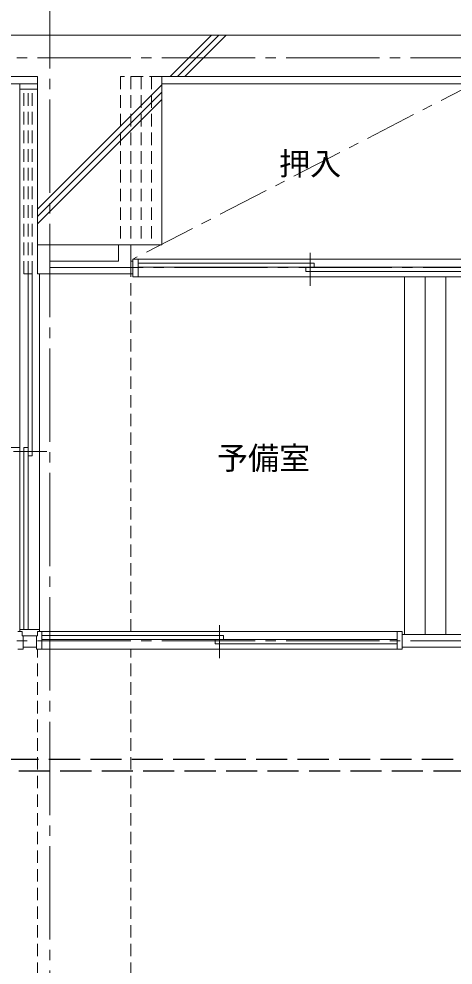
# Model space of a CAD drawing. Units: millimetres at full size, sheet at 1:50; details may follow other scales. Extents: x -9674 to 9699, y -6794 to 6791.
# Drawn here: x -3182 to -1087, y -1044 to 3517 of the extents above; entities that cross this region are included whole.
import ezdxf
from ezdxf.enums import TextEntityAlignment as Align

# ---------------------------------------------------------------- set-up
doc = ezdxf.new("R2010")
doc.units = ezdxf.units.MM
doc.header["$LTSCALE"] = 50
for name, pattern in [('CHAIN1', [8, 5, -1, 1, -1]), ('CHAIN2', [12, 9, -1, 1, -1]), ('DASHED1', [1.8, 1.2, -0.6]), ('DASHED3', [4, 3, -1])]:
    doc.linetypes.add(name, pattern=pattern)
for name, color, linetype, lineweight in [('1-0_芯', 134, 'DASHED1', 9), ('1-1_躯体', 134, 'Continuous', 9), ('1-2_間仕切', 134, 'Continuous', 9), ('1-3_建具', 134, 'Continuous', 9), ('1-4_仕上げ', 134, 'Continuous', 9), ('1-7_その他', 134, 'DASHED1', 9), ('1-8_ハッチ', 134, 'Continuous', 9), ('1-C_梁', 134, 'DASHED1', 9), ('2-2', 5, 'DASHED3', 25)]:
    doc.layers.add(name, color=color, linetype=linetype, lineweight=lineweight)
doc.layers.add('1-A_文字', color=134, linetype='Continuous')
doc.styles.add('ＭＳ ゴシック', font='')
doc.styles.get('ＭＳ ゴシック').set_extended_font_data('MS Gothic')

msp = doc.modelspace()

# ---------------------------------------------------------------- linework, layer by layer
at = {"layer": '1-0_芯', "linetype": 'CHAIN2'}
for p, q in [((-3032.5, 4329.12), (-3032.5, -3890.88)), ((-8492.5, 3329.12), (8517.5, 3329.12)), ((-3032.5, 2319.12), (-892.5, 2319.12)), ((-8492.5, 519.12), (3087.5, 519.12))]:
    msp.add_line(p, q, dxfattribs=at)
at = {"layer": '1-1_躯体'}
for p, q in [((-3092.5, 3239.12), (-6692.5, 3239.12)), ((-3092.5, 3239.12), (-3092.5, 2429.12)), ((-2492.5, 3239.12), (-2492.5, 2429.12)), ((1857.5, 3239.12), (-2492.5, 3239.12)), ((-3092.5, 2429.12), (-2492.5, 2429.12))]:
    msp.add_line(p, q, dxfattribs=at)
at = {"layer": '1-1_躯体', "linetype": 'DASHED1'}
for p, q in [((-2692.5, 3239.12), (-2692.5, 2429.12)), ((-2492.5, 3239.12), (-2692.5, 3239.12)), ((-2642.5, 3239.12), (-2642.5, 2429.12)), ((-2592.5, 3239.12), (-2592.5, 2429.12)), ((-2542.5, 3239.12), (-2542.5, 2429.12))]:
    msp.add_line(p, q, dxfattribs=at)
at = {"layer": '1-1_躯体'}
msp.add_lwpolyline([(6707.5, 3439.12), (-7292.5, 3439.12), (-7292.5, 2434.12)], dxfattribs=at)
at = {"layer": '1-2_間仕切'}
for p, q in [((-3092.5, 2429.12), (-3092.5, 2289.12)), ((-2702.5, 2429.12), (-2702.5, 2349.12)), ((-2642.5, 2429.12), (-2642.5, 2289.12)), ((-2642.5, 2349.12), (-2632.5, 2349.12)), ((-3092.5, 2289.12), (-2642.5, 2289.12)), ((-2642.5, 2289.12), (-2632.5, 2289.12)), ((-1332.5, 549.12), (-922.5, 549.12)), ((-1332.5, 489.12), (907.5, 489.12))]:
    msp.add_line(p, q, dxfattribs=at)
msp.add_lwpolyline([(-3032.5, 2429.12), (-3032.5, 2349.12), (-2702.5, 2349.12)], dxfattribs=at)
at = {"layer": '1-3_建具'}
for p, q in [((-3092.5, 3179.12), (-3177.5, 3179.12)), ((-1777.5, 2229.95), (-1777.5, 2389.95)), ((-2632.5, 2359.12), (-2607.5, 2359.12)), ((-2632.5, 2359.12), (-2632.5, 2274.12)), ((-2607.5, 2359.12), (-2607.5, 2274.12)), ((-2607.5, 2359.12), (-947.5, 2359.12)), ((-1757.5, 2339.95), (-2607.5, 2339.95)), ((-1757.5, 2319.95), (-1757.5, 2339.95)), ((-3138.33, 1411.62), (-3138.33, 2289.12)), ((-3138.33, 2289.12), (-3118.33, 2289.12)), ((-3118.33, 2289.12), (-3118.33, 1411.62)), ((-3082.5, 2289.12), (-3082.5, 574.12)), ((-2607.5, 2319.95), (-1757.5, 2319.95)), ((-1797.5, 2299.95), (-1797.5, 2319.95)), ((-1797.5, 2319.95), (-947.5, 2319.95)), ((-947.5, 2299.95), (-1797.5, 2299.95)), ((-2632.5, 2274.12), (-2607.5, 2274.12)), ((-947.5, 2274.12), (-2607.5, 2274.12)), ((-3048.33, 1431.62), (-3208.33, 1431.62)), ((-3138.33, 1451.62), (-3158.33, 1451.62)), ((-3158.33, 1451.62), (-3158.33, 574.12)), ((-3138.33, 574.12), (-3138.33, 1451.62)), ((-3118.33, 1411.62), (-3138.33, 1411.62)), ((-2215, 434.95), (-2215, 594.95)), ((-3187.5, 564.12), (-3177.5, 564.12)), ((-3177.5, 574.12), (-3082.5, 574.12)), ((-3177.5, 574.12), (-3177.5, 564.12)), ((-3092.5, 564.12), (-3092.5, 543.12)), ((-3092.5, 564.12), (-3082.5, 564.12)), ((-3082.5, 574.12), (-3082.5, 564.12)), ((-1357.5, 564.12), (-3072.5, 564.12)), ((-1357.5, 564.12), (-1357.5, 479.12)), ((-1357.5, 564.12), (-1332.5, 564.12)), ((-1332.5, 564.12), (-1332.5, 479.12)), ((-3167.5, 543.12), (-3092.5, 543.12)), ((-3162.5, 543.12), (-3162.5, 479.12)), ((-3097.5, 543.12), (-3097.5, 479.12)), ((-2195, 544.95), (-3072.5, 544.95)), ((-3072.5, 524.95), (-2195, 524.95)), ((-2235, 504.95), (-2235, 524.95)), ((-2235, 524.95), (-1357.5, 524.95)), ((-1357.5, 504.95), (-2235, 504.95)), ((-2195, 524.95), (-2195, 544.95)), ((-3187.5, 479.12), (-3162.5, 479.12)), ((-3162.5, 489.12), (-3097.5, 489.12)), ((-3097.5, 479.12), (-3072.5, 479.12)), ((-3072.5, 479.12), (-1357.5, 479.12)), ((-1332.5, 479.12), (-1357.5, 479.12))]:
    msp.add_line(p, q, dxfattribs=at)
at = {"layer": '1-3_建具', "linetype": 'DASHED1'}
for p, q in [((-3158.33, 2289.12), (-3158.33, 3179.12)), ((-3138.33, 2289.12), (-3138.33, 3179.12)), ((-3118.33, 2289.12), (-3118.33, 3179.12)), ((-3138.33, 2289.12), (-3158.33, 2289.12))]:
    msp.add_line(p, q, dxfattribs=at)
at = {"layer": '1-3_建具'}
for points in [[(-3092.5, 3204.12), (-3177.5, 3204.12), (-3177.5, 3179.12), (-3177.5, 574.12)], [(-3177.5, 564.12), (-3167.5, 564.12), (-3167.5, 543.12)], [(-3082.5, 564.12), (-3072.5, 564.12), (-3072.5, 479.12)]]:
    msp.add_lwpolyline(points, dxfattribs=at)
at = {"layer": '1-4_仕上げ'}
for p, q in [((-1322.5, 2274.12), (-1322.5, 549.12)), ((-1222.5, 2274.12), (-1222.5, 549.12)), ((-1122.5, 2274.12), (-1122.5, 549.12)), ((-6645.5, 1450.79), (-3177.5, 1450.79))]:
    msp.add_line(p, q, dxfattribs=at)
at = {"layer": '1-7_その他', "linetype": 'CHAIN1'}
msp.add_line((-922.5, 3239.12), (-2632.5, 2359.12), dxfattribs=at)
at = {"layer": '1-8_ハッチ'}
for p, q in [((-2453.09, 3239.12), (-2253.09, 3439.12)), ((-2417.73, 3239.12), (-2217.73, 3439.12)), ((-2382.38, 3239.12), (-2182.38, 3439.12)), ((-3092.5, 2599.71), (-2492.5, 3199.71)), ((1857.5, 3204.12), (-2492.5, 3204.12)), ((-3092.5, 2564.35), (-2492.5, 3164.35)), ((-3092.5, 2529), (-2492.5, 3129))]:
    msp.add_line(p, q, dxfattribs=at)
msp.add_lwpolyline([(-3092.5, 3204.12), (-6657.5, 3204.12), (-6657.5, 2479.12)], dxfattribs=at)
at = {"layer": '1-C_梁'}
for p, q in [((-2642.5, 564.12), (-2642.5, 2289.12)), ((-3092.5, -1990.88), (-3092.5, 479.12)), ((-2642.5, -1990.88), (-2642.5, 479.12))]:
    msp.add_line(p, q, dxfattribs=at)
at = {"layer": '2-2'}
for p, q in [((112.39, -53.56), (-3443.76, -53.56)), ((167.34, -108.52), (-3329.41, -108.52))]:
    msp.add_line(p, q, dxfattribs=at)

# ---------------------------------------------------------------- texts
at = {"layer": '1-A_文字', "style": 'ＭＳ ゴシック'}
for s, p in [('押入', (-1927.5, 2731.62)), ('予備室', (-2227.07, 1312.26))]:
    msp.add_text(s, height=110, dxfattribs=at).set_placement(p, align=Align.BOTTOM_LEFT)

doc.saveas('drawing.dxf')
